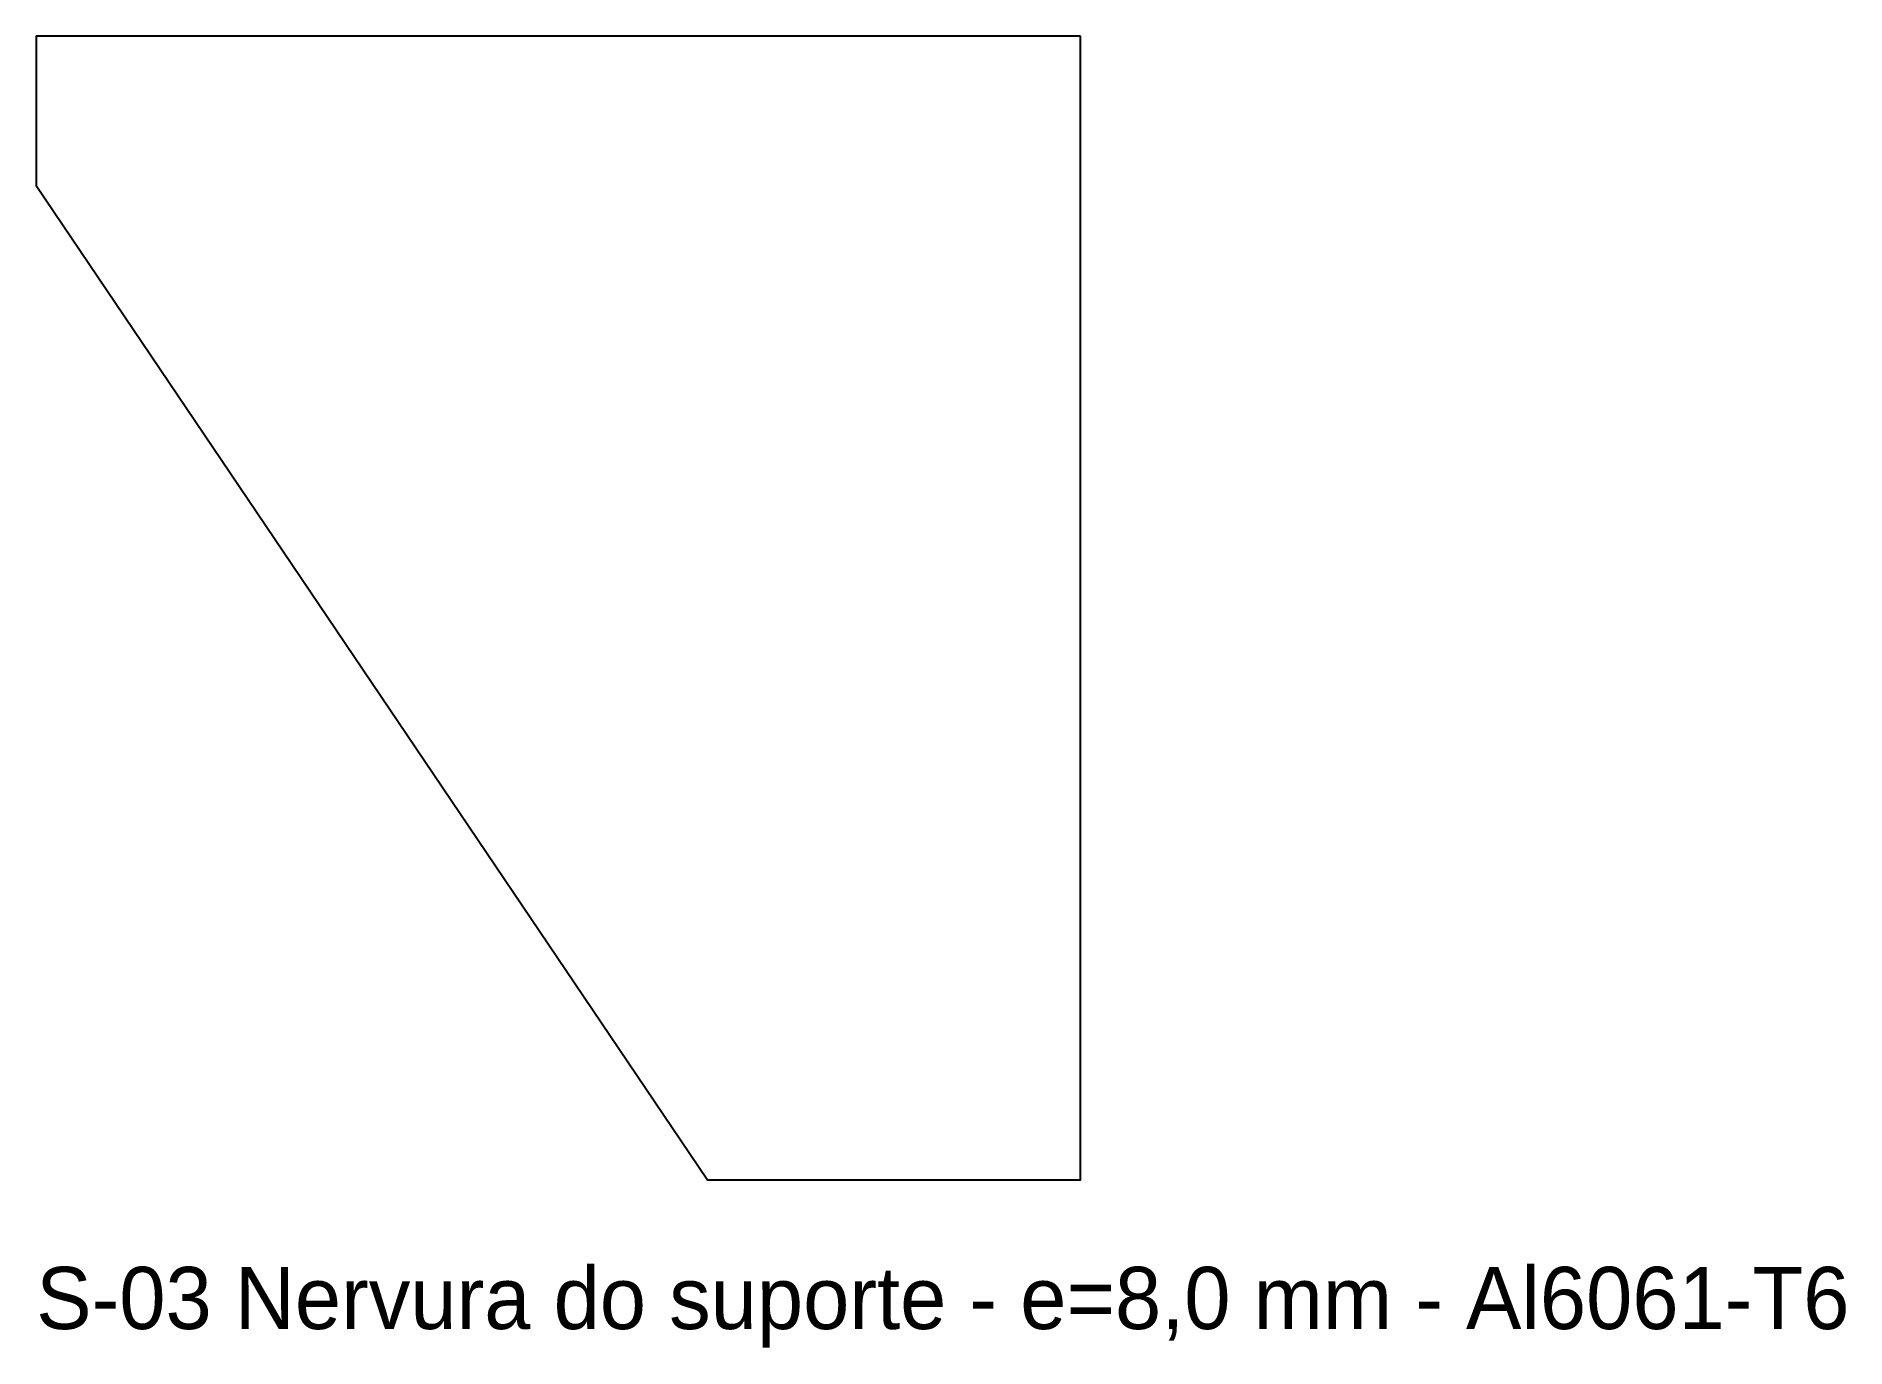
# Model space of a CAD drawing. Header units: millimetres. Extents: x 0 to 146, y -14 to 92.
import ezdxf

# ---------------------------------------------------------------- set-up
doc = ezdxf.new("R2010")
doc.units = ezdxf.units.MM

msp = doc.modelspace()

# ---------------------------------------------------------------- linework, layer by layer
at = {"layer": 'CORTE'}
msp.add_lwpolyline([(84, 92), (0, 92), (0, 80), (54, 0), (84, 0)], close=True, dxfattribs=at)

# ---------------------------------------------------------------- texts
at = {"layer": 'GRAVAR-NAO'}
msp.add_text('S-03 Nervura do suporte - e=8,0 mm - Al6061-T6', height=5, dxfattribs=at).set_placement((0, -12))

doc.saveas('drawing.dxf')
